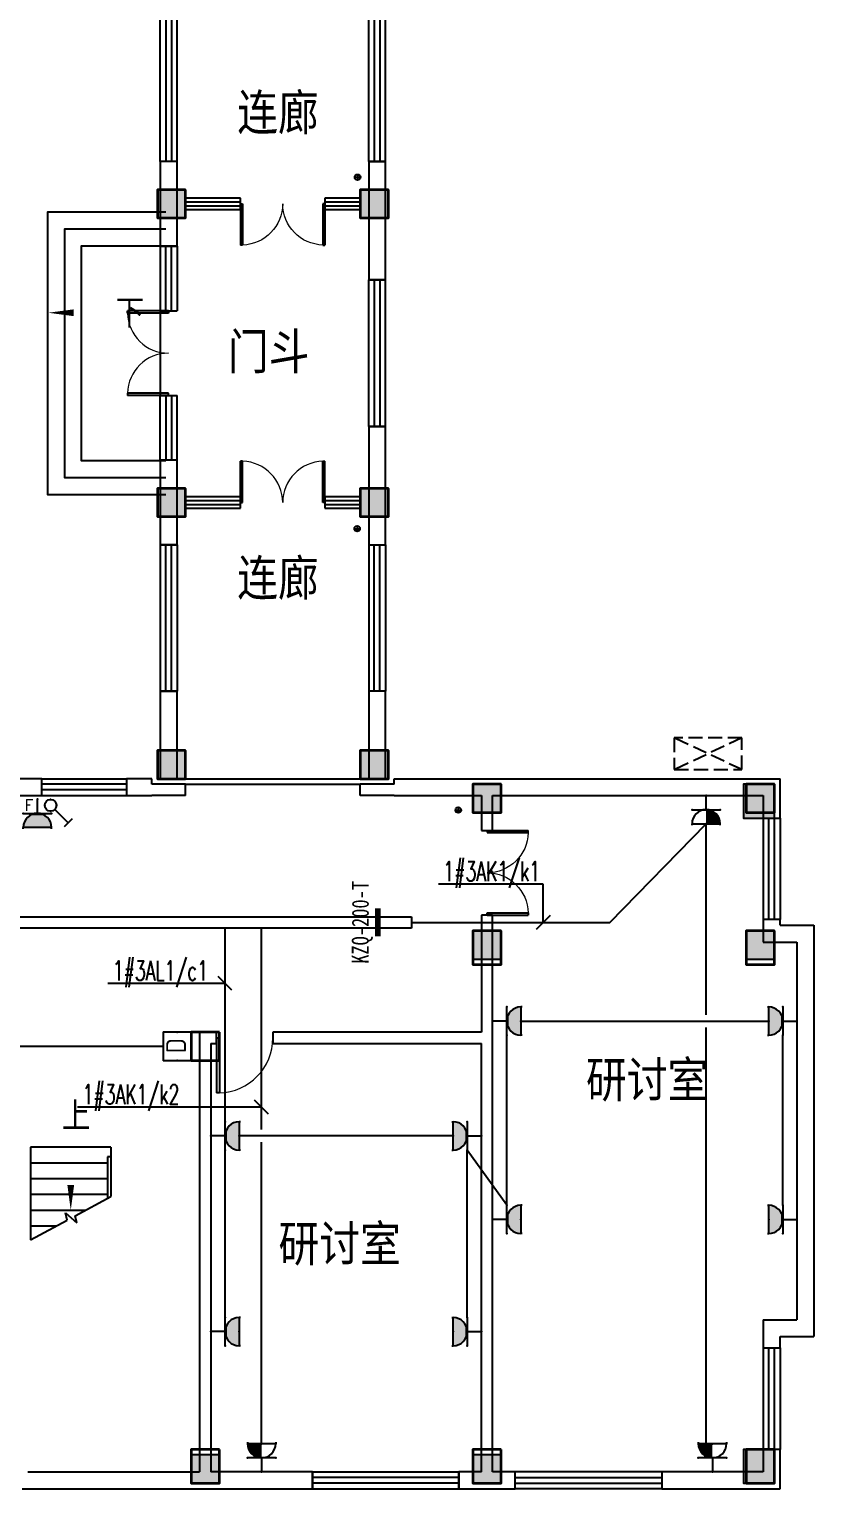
# Model space of a CAD drawing. Extents: x 0 to 302064749, y -59725395 to 1524223.
# Drawn here: x 2157005 to 2170930, y 1416674 to 1442572 of the extents above; entities that cross this region are included whole.
import ezdxf
from ezdxf.enums import TextEntityAlignment as Align

# ---------------------------------------------------------------- set-up
doc = ezdxf.new("R2010")
doc.units = 0
doc.header["$LTSCALE"] = 1000
doc.linetypes.add('DASH', pattern=[0.35, 0.25, -0.1])
for name, color, linetype in [('0-底图', 7, 'Continuous'), ('CABLETRAY', 4, 'Continuous'), ('COLU', 7, 'Continuous'), ('COLU_HATCH', 251, 'Continuous'), ('CURTWALL', 4, 'Continuous'), ('DIM-照明', 3, 'Continuous'), ('DIM_SYMB', 3, 'Continuous'), ('EQUIP-插座', 3, 'Continuous'), ('EQUIP-消防', 3, 'Continuous'), ('EQUIP-照明', 3, 'Continuous'), ('PUB_TEXT', 7, 'Continuous'), ('STAIR', 2, 'Continuous'), ('TEXT', 7, 'Continuous'), ('WALL', 2, 'Continuous'), ('WINDOW', 4, 'Continuous'), ('WIRE-照明', 6, 'Continuous'), ('抗震支吊架', 2, 'Continuous'), ('排水', 153, 'Continuous'), ('看线', 30, 'Continuous'), ('空调外机', 211, 'Continuous')]:
    doc.layers.add(name, color=color, linetype=linetype)
doc.layers.add('砼柱', color=2, linetype='Continuous', lineweight=35)
doc.styles.add('_TCH_DIM', font='SIMPLEX', dxfattribs={"width": 0.8, "height": 5, "bigfont": 'HZTXT'})
doc.styles.add('_TEL_DIM', font='simplex.shx', dxfattribs={"width": 0.8, "height": 3.5, "bigfont": 'gbcbig.shx'})
doc.styles.add('kzcad', font='', dxfattribs={"width": 0.8})
doc.styles.get("Standard").update_dxf_attribs({"font": 'geniso.shx', "bigfont": 'hztxt.shx'})
doc.styles.get('kzcad').set_extended_font_data('SimSun')

# ---------------------------------------------------------------- blocks, each defined once
blk = doc.blocks.new('$equip$00001239')
for p, q in [((-0.5, 1.05), (-0.5, 1)), ((0.5, 1.05), (0.5, 1)), ((0.5, 1), (-0.5, 1)), ((0.5, 0.5), (-0.5, 0.5)), ((0, 0.5), (0, 0))]:
    blk.add_line(p, q)
blk.add_arc((0, 1), 0.5, 180, 0)
for points in [[(0, 0.75), (-0.433, 0.75), (0, 1), (-0.5, 1)], [(0, 0.567), (-0.25, 0.567), (0, 0.75), (-0.433, 0.75)], [(0, 0.5), (0, 0.5), (0, 0.567), (-0.25, 0.567)]]:
    blk.add_solid(points)
at = {"layer": 'EQUIP-照明'}
for p in [(0, 1), (-0.5, 0.5), (0, 0), (0.5, 0.5)]:
    blk.add_point(p, dxfattribs=at)
at = {"layer": 'EQUIP-照明', "flags": 9}
blk.add_attdef('A', (0, 0), '', height=0.00002, dxfattribs=at)
blk = doc.blocks.new('$equip$00001237')
for p, q in [((-0.5, 1.05), (-0.5, 1)), ((0.5, 1.05), (0.5, 1)), ((-0.5, 1), (0.5, 1)), ((0.5, 0.5), (-0.5, 0.5)), ((0, 0.5), (0, 0))]:
    blk.add_line(p, q)
blk.add_arc((0, 1), 0.5, 180, 0)
for p in [(0, 1), (-0.5, 0.5), (0, 0), (0.5, 0.5)]:
    blk.add_point(p)
for points in [[(0.433, 0.75), (-0.433, 0.75), (0.5, 1), (-0.5, 1)], [(0.25, 0.567), (-0.25, 0.567), (0.433, 0.75), (-0.433, 0.75)], [(0, 0.5), (0, 0.5), (0.25, 0.567), (-0.25, 0.567)]]:
    blk.add_solid(points)
at = {"flags": 9}
blk.add_attdef('A', (0, 0), '', height=0.00002, dxfattribs=at)
blk = doc.blocks.new('ng')
at = {"layer": '排水'}
for p, q in [((346041, 781408), (346041, 781308)), ((345991, 781358), (346091, 781358))]:
    blk.add_line(p, q, dxfattribs=at)
blk.add_circle((346041, 781358), 50, dxfattribs=at)
blk = doc.blocks.new('1111')
at = {"layer": 'COLU_HATCH'}
h = blk.add_hatch(color=256, dxfattribs=at)
h.dxf.hatch_style = 1
h.paths.add_polyline_path([(1197742, 1048641), (1197742, 1049141), (1197242, 1049141), (1197242, 1048641)])
h = blk.add_hatch(color=256, dxfattribs=at)
h.dxf.hatch_style = 1
h.paths.add_polyline_path([(1201342, 1048641), (1201342, 1049141), (1200842, 1049141), (1200842, 1048641)])
h = blk.add_hatch(color=256, dxfattribs=at)
h.dxf.hatch_style = 1
h.paths.add_polyline_path([(1197742, 1043341), (1197742, 1043841), (1197242, 1043841), (1197242, 1043341)])
h = blk.add_hatch(color=256, dxfattribs=at)
h.dxf.hatch_style = 1
h.paths.add_polyline_path([(1201342, 1043341), (1201342, 1043841), (1200842, 1043841), (1200842, 1043341)])
h = blk.add_hatch(color=256, dxfattribs=at)
h.dxf.hatch_style = 1
h.paths.add_polyline_path([(1197742, 1038691), (1197742, 1039191), (1197242, 1039191), (1197242, 1038691)])
h = blk.add_hatch(color=256, dxfattribs=at)
h.dxf.hatch_style = 1
h.paths.add_polyline_path([(1201342, 1038691), (1201342, 1039191), (1200842, 1039191), (1200842, 1038691)])
h = blk.add_hatch(color=256, dxfattribs=at)
h.dxf.hatch_style = 1
h.paths.add_polyline_path([(1203342, 1038091), (1203342, 1038591), (1202842, 1038591), (1202842, 1038091)])
h = blk.add_hatch(color=256, dxfattribs=at)
h.dxf.hatch_style = 1
h.paths.add_polyline_path([(1208192, 1037991), (1208192, 1038591), (1207642, 1038591), (1207642, 1037991)])
h = blk.add_hatch(color=256, dxfattribs=at)
h.dxf.hatch_style = 1
h.paths.add_polyline_path([(1203342, 1035491), (1203342, 1035991), (1202842, 1035991), (1202842, 1035491)])
h = blk.add_hatch(color=256, dxfattribs=at)
h.dxf.hatch_style = 1
h.paths.add_polyline_path([(1208192, 1035491), (1208192, 1035991), (1207692, 1035991), (1207692, 1035491)])
h = blk.add_hatch(color=256, dxfattribs=at)
h.dxf.hatch_style = 1
h.paths.add_polyline_path([(1198342, 1026191), (1198342, 1026691), (1197842, 1026691), (1197842, 1026191)])
h = blk.add_hatch(color=256, dxfattribs=at)
h.dxf.hatch_style = 1
h.paths.add_polyline_path([(1203342, 1026191), (1203342, 1026691), (1202842, 1026691), (1202842, 1026191)])
h = blk.add_hatch(color=256, dxfattribs=at)
h.dxf.hatch_style = 1
h.paths.add_polyline_path([(1208192, 1026191), (1208192, 1026791), (1207642, 1026791), (1207642, 1026191)])
at = {"layer": 'COLU'}
for points in [[(1197742, 1048641), (1197742, 1049141), (1197242, 1049141), (1197242, 1048641)], [(1201342, 1048641), (1201342, 1049141), (1200842, 1049141), (1200842, 1048641)], [(1197742, 1043341), (1197742, 1043841), (1197242, 1043841), (1197242, 1043341)], [(1201342, 1043341), (1201342, 1043841), (1200842, 1043841), (1200842, 1043341)], [(1197742, 1038691), (1197742, 1039191), (1197242, 1039191), (1197242, 1038691)], [(1201342, 1038691), (1201342, 1039191), (1200842, 1039191), (1200842, 1038691)], [(1203342, 1038091), (1203342, 1038591), (1202842, 1038591), (1202842, 1038091)], [(1208192, 1037991), (1208192, 1038591), (1207642, 1038591), (1207642, 1037991)], [(1203342, 1035491), (1203342, 1035991), (1202842, 1035991), (1202842, 1035491)], [(1208192, 1035491), (1208192, 1035991), (1207692, 1035991), (1207692, 1035491)], [(1198342, 1026191), (1198342, 1026691), (1197842, 1026691), (1197842, 1026191)], [(1203342, 1026191), (1203342, 1026691), (1202842, 1026691), (1202842, 1026191)], [(1208192, 1026191), (1208192, 1026791), (1207642, 1026791), (1207642, 1026191)]]:
    blk.add_lwpolyline(points, close=True, dxfattribs=at)
blk = doc.blocks.new('rtyu')
at = {"layer": '砼柱', "lineweight": 35}
for points in [[(2919858, 664790), (2919358, 664790), (2919358, 664290), (2919858, 664290)], [(2919858, 664790), (2919358, 664790), (2919358, 664290), (2919858, 664290)], [(2923458, 664790), (2922958, 664790), (2922958, 664290), (2923458, 664290)], [(2923458, 664790), (2922958, 664790), (2922958, 664290), (2923458, 664290)], [(2919858, 659490), (2919358, 659490), (2919358, 658990), (2919858, 658990)], [(2919858, 659490), (2919358, 659490), (2919358, 658990), (2919858, 658990)], [(2923458, 659490), (2922958, 659490), (2922958, 658990), (2923458, 658990)], [(2923458, 659490), (2922958, 659490), (2922958, 658990), (2923458, 658990)], [(2919858, 654840), (2919358, 654840), (2919358, 654340), (2919858, 654340)], [(2919858, 654840), (2919358, 654840), (2919358, 654340), (2919858, 654340)], [(2923458, 654840), (2922958, 654840), (2922958, 654340), (2923458, 654340)], [(2923458, 654840), (2922958, 654840), (2922958, 654340), (2923458, 654340)], [(2925458, 654240), (2924958, 654240), (2924958, 653740), (2925458, 653740)], [(2925458, 654240), (2924958, 654240), (2924958, 653740), (2925458, 653740)], [(2930308, 654240), (2929808, 654240), (2929808, 653740), (2930308, 653740)], [(2930308, 654240), (2929808, 654240), (2929808, 653740), (2930308, 653740)], [(2925458, 651640), (2924958, 651640), (2924958, 651040), (2925458, 651040)], [(2925458, 651640), (2924958, 651640), (2924958, 651040), (2925458, 651040)], [(2930308, 651640), (2929808, 651640), (2929808, 651040), (2930308, 651040)], [(2930308, 651640), (2929808, 651640), (2929808, 651040), (2930308, 651040)], [(2920458, 649840), (2919958, 649840), (2919958, 649340), (2920458, 649340)], [(2920458, 642440), (2919958, 642440), (2919958, 641840), (2920458, 641840)], [(2925458, 642440), (2924958, 642440), (2924958, 641840), (2925458, 641840)], [(2925458, 642440), (2924958, 642440), (2924958, 641840), (2925458, 641840)], [(2930308, 642440), (2929808, 642440), (2929808, 641840), (2930308, 641840)], [(2930308, 642440), (2929808, 642440), (2929808, 641840), (2930308, 641840)]]:
    blk.add_lwpolyline(points, close=True, dxfattribs=at)
blk = doc.blocks.new('A$C6D717843')
at = {"layer": 'TEXT'}
blk.add_blockref('rtyu', (-2821208, -641940), dxfattribs=at)
blk = doc.blocks.new('$WINLIB2D$00000001')
at = {"color": 0}
for points in [[(-0.5, 0.5), (-0.5, -0.5)], [(-0.5, 0.5), (0.5, 0.5)], [(0.5, -0.5), (0.5, 0.5)], [(0.5, 0.1667), (-0.5, 0.1667)], [(0.5, -0.1667), (-0.5, -0.1667)], [(-0.5, -0.5), (0.5, -0.5)]]:
    blk.add_lwpolyline(points, dxfattribs=at)
blk = doc.blocks.new('$DorLib2D$00000002')
for p, q in [((-0.5, 0), (-0.5, 0.4875)), ((-0.475, 0.4875), (-0.5, 0.4875)), ((-0.475, 0), (-0.475, 0.4875)), ((0.475, 0), (0.475, 0.4875)), ((0.475, 0.4875), (0.5, 0.4875)), ((0.5, 0), (0.5, 0.4875)), ((-0.5, 0), (-0.475, 0)), ((0.5, 0), (0.475, 0))]:
    blk.add_line(p, q)
at = {"lineweight": 13}
for centre, start, end in [((-0.4875, 0), 0, 88.53072), ((0.4875, 0), 91.46928, 180)]:
    blk.add_arc(centre, 0.4875, start, end, dxfattribs=at)
blk = doc.blocks.new('$DorLib2D$00000001')
for p, q in [((0.45, 0.975), (0.5, 0.975)), ((0.45, 0), (0.45, 0.975)), ((0.5, 0), (0.5, 0.975)), ((0.5, 0), (0.45, 0))]:
    blk.add_line(p, q)
at = {"lineweight": 13}
blk.add_arc((0.475, 0), 0.975, 91.4693, 180, dxfattribs=at)
blk = doc.blocks.new('gfhjghj')
at = {"layer": 'CURTWALL'}
for p, q in [((1163356.6, -39349.9), (1162382.7, -39349.9)), ((1162382.7, -39349.9), (1162382.7, -39549.9)), ((1163356.6, -39549.9), (1163356.6, -39349.9)), ((1165482.7, -39349.9), (1164856.6, -39349.9)), ((1164856.6, -39349.9), (1164856.6, -39549.9)), ((1165482.7, -39549.9), (1165482.7, -39349.9)), ((1162382.7, -39416.6), (1163356.6, -39416.6)), ((1162382.7, -39483.3), (1163356.6, -39483.3)), ((1162382.7, -39549.9), (1163356.6, -39549.9)), ((1164856.6, -39416.6), (1165482.7, -39416.6)), ((1164856.6, -39483.3), (1165482.7, -39483.3)), ((1164856.6, -39549.9), (1165482.7, -39549.9)), ((1163356.6, -44649.9), (1162382.7, -44649.9)), ((1162382.7, -44649.9), (1162382.7, -44849.9)), ((1162382.7, -44716.6), (1163356.6, -44716.6)), ((1162382.7, -44783.3), (1163356.6, -44783.3)), ((1163356.6, -44849.9), (1163356.6, -44649.9)), ((1165482.7, -44649.9), (1164856.6, -44649.9)), ((1164856.6, -44649.9), (1164856.6, -44849.9)), ((1164856.6, -44716.6), (1165482.7, -44716.6)), ((1164856.6, -44783.3), (1165482.7, -44783.3)), ((1165482.7, -44849.9), (1165482.7, -44649.9)), ((1162382.7, -44849.9), (1163356.6, -44849.9)), ((1164856.6, -44849.9), (1165482.7, -44849.9))]:
    blk.add_line(p, q, dxfattribs=at)
at = {"layer": 'DIM_SYMB'}
for points in [[(1160984.5, -41382.9, 0, 0, 0), (1159946.1, -41382.9, 0, 120, 0), (1160396.1, -41382.9, 0, 0, 0)], [(1160345.2, -56049.9, 0, 0, 0), (1160345.2, -57309.9, 0, 120, 0), (1160345.2, -56859.9, 0, 0, 0)]]:
    blk.add_lwpolyline(points, format="xyseb", dxfattribs=at)
at = {"layer": 'STAIR'}
for p, q in [((1159632.7, -56189.9), (1159632.7, -57833.9)), ((1161057.7, -56189.9), (1159632.7, -56189.9)), ((1161057.7, -56189.9), (1161057.7, -56359.9)), ((1160997.7, -56359.9), (1160997.7, -57098.3)), ((1161057.7, -56359.9), (1160997.7, -56359.9)), ((1161057.7, -56359.9), (1161057.7, -57066)), ((1161057.7, -56359.9), (1161057.7, -57066)), ((1160997.7, -56469.9), (1159632.7, -56469.9)), ((1160997.7, -56749.9), (1159632.7, -56749.9)), ((1160997.7, -57029.9), (1159632.7, -57029.9)), ((1160424.3, -57407.3), (1161057.7, -57066)), ((1160605.1, -57309.9), (1159632.7, -57309.9)), ((1159632.7, -57833.9), (1160283.7, -57483.1)), ((1160283.7, -57483.1), (1160252.6, -57351.7)), ((1160252.6, -57351.7), (1160453.5, -57530.6)), ((1160453.5, -57530.6), (1160424.3, -57407.3)), ((1160085.4, -57589.9), (1159632.7, -57589.9))]:
    blk.add_line(p, q, dxfattribs=at)
for points in [[(1162032.7, -39599.9), (1159932.7, -39599.9), (1159932.7, -44605.6), (1162032.7, -44605.6)], [(1162032.7, -39899.9), (1160232.7, -39899.9), (1160232.7, -44305.6), (1162032.7, -44305.6)], [(1162032.7, -40199.9), (1160532.7, -40199.9), (1160532.7, -44005.6), (1162032.7, -44005.6)]]:
    blk.add_lwpolyline(points, dxfattribs=at)
at = {"layer": 'WALL'}
for p, q in [((1161932.7, -38699.9), (1161932.7, -40199.9)), ((1162232.7, -38699.9), (1161932.7, -38699.9)), ((1162232.7, -40199.9), (1162232.7, -38699.9)), ((1165632.7, -38699.9), (1165632.7, -40799.9)), ((1165932.7, -38699.9), (1165632.7, -38699.9)), ((1165932.7, -40799.9), (1165932.7, -38699.9)), ((1161932.7, -40199.9), (1162232.7, -40199.9)), ((1165632.7, -40799.9), (1165932.7, -40799.9)), ((1165632.7, -43399.9), (1165632.7, -45499.9)), ((1165932.7, -43399.9), (1165632.7, -43399.9)), ((1165932.7, -45499.9), (1165932.7, -43399.9)), ((1161932.7, -43999.9), (1161932.7, -45499.9)), ((1162232.7, -43999.9), (1161932.7, -43999.9)), ((1162232.7, -45499.9), (1162232.7, -43999.9)), ((1161932.7, -45499.9), (1162232.7, -45499.9)), ((1165632.7, -45499.9), (1165932.7, -45499.9)), ((1162232.7, -48099.9), (1161932.7, -48099.9)), ((1161932.7, -48099.9), (1161932.7, -49649.9)), ((1162232.7, -49649.9), (1162232.7, -48099.9)), ((1165932.7, -48099.9), (1165632.7, -48099.9)), ((1165632.7, -48099.9), (1165632.7, -49649.9)), ((1165932.7, -49649.9), (1165932.7, -48099.9)), ((1159832.7, -49649.9), (1158832.7, -49649.9)), ((1159832.7, -49949.9), (1159832.7, -49649.9)), ((1161782.7, -49649.9), (1161332.7, -49649.9)), ((1161332.7, -49649.9), (1161332.7, -49949.9)), ((1161782.7, -49749.9), (1161782.7, -49649.9)), ((1161932.7, -49649.9), (1162232.7, -49649.9)), ((1165632.7, -49649.9), (1165932.7, -49649.9)), ((1166082.7, -49749.9), (1166082.7, -49649.9)), ((1166082.7, -49649.9), (1167732.7, -49649.9)), ((1167732.7, -49649.9), (1172932.7, -49649.9)), ((1172932.7, -50349.9), (1172932.7, -49649.9)), ((1158832.7, -49949.9), (1159832.7, -49949.9)), ((1161332.7, -49949.9), (1161782.7, -49949.9)), ((1162382.7, -49749.9), (1161782.7, -49749.9)), ((1162382.7, -49949.9), (1161782.7, -49949.9)), ((1162382.7, -49949.9), (1162382.7, -49749.9)), ((1166082.7, -49749.9), (1165482.7, -49749.9)), ((1165482.7, -49949.9), (1165482.7, -49749.9)), ((1166082.7, -49949.9), (1165482.7, -49949.9)), ((1166082.7, -49949.9), (1167632.7, -49949.9)), ((1167632.7, -49949.9), (1167632.7, -50570.3)), ((1167832.7, -49949.9), (1172632.7, -49949.9)), ((1167832.7, -50570.3), (1167832.7, -49949.9)), ((1172632.7, -49949.9), (1172632.7, -50349.9)), ((1172632.7, -50349.9), (1172932.7, -50349.9)), ((1167632.7, -50570.3), (1167832.7, -50570.3)), ((1167832.7, -52070.3), (1167632.7, -52070.3)), ((1167632.7, -52070.3), (1167632.7, -54149.9)), ((1167832.7, -54249.9), (1167832.7, -52070.3)), ((1172932.7, -52149.9), (1172632.7, -52149.9)), ((1172632.7, -52149.9), (1172632.7, -52549.9)), ((1172932.7, -52249.9), (1172932.7, -52149.9)), ((1172932.7, -52249.9), (1173532.7, -52249.9)), ((1173532.7, -52249.9), (1173532.7, -59549.9)), ((1172632.7, -52549.9), (1173232.7, -52549.9)), ((1173232.7, -52549.9), (1173232.7, -59249.9)), ((1162632.7, -54149.9), (1162632.7, -61949.9)), ((1162932.7, -54149.9), (1162632.7, -54149.9)), ((1162832.7, -54349.9), (1162832.7, -61949.9)), ((1162832.7, -54349.9), (1162932.7, -54349.9)), ((1162932.7, -54349.9), (1162932.7, -54149.9)), ((1167632.7, -54149.9), (1163932.7, -54149.9)), ((1163932.7, -54149.9), (1163932.7, -54349.9)), ((1163932.7, -54349.9), (1167632.7, -54349.9)), ((1167632.7, -61949.9), (1167632.7, -54349.9)), ((1167832.7, -61949.9), (1167832.7, -54249.9)), ((1172632.7, -59249.9), (1173232.7, -59249.9)), ((1172632.7, -59249.9), (1172632.7, -59749.9)), ((1172932.7, -59549.9), (1173532.7, -59549.9)), ((1172932.7, -59749.9), (1172932.7, -59549.9)), ((1172632.7, -59749.9), (1172932.7, -59749.9)), ((1172932.7, -61549.9), (1172632.7, -61549.9)), ((1172632.7, -61549.9), (1172632.7, -61949.9)), ((1172932.7, -62249.9), (1172932.7, -61549.9)), ((1159582.7, -61949.9), (1162632.7, -61949.9)), ((1164632.7, -61949.9), (1162832.7, -61949.9)), ((1164632.7, -62249.9), (1164632.7, -61949.9)), ((1167632.7, -61949.9), (1167232.7, -61949.9)), ((1167232.7, -61949.9), (1167232.7, -62249.9)), ((1168232.7, -61949.9), (1167832.7, -61949.9)), ((1168232.7, -62249.9), (1168232.7, -61949.9)), ((1172632.7, -61949.9), (1170832.7, -61949.9)), ((1170832.7, -61949.9), (1170832.7, -62249.9)), ((1159482.7, -62249.9), (1162732.7, -62249.9)), ((1162732.7, -62249.9), (1164632.7, -62249.9)), ((1167232.7, -62249.9), (1167732.7, -62249.9)), ((1167732.7, -62249.9), (1168232.7, -62249.9)), ((1170832.7, -62249.9), (1172932.7, -62249.9))]:
    blk.add_line(p, q, dxfattribs=at)
at = {"layer": 'WINDOW'}
blk.add_line((1161932.7, -41349.9), (1161932.7, -42849.9), dxfattribs=at)
at = {"layer": '看线'}
for p, q in [((1162382.7, -49649.9), (1165482.7, -49649.9)), ((1162382.7, -49749.9), (1165482.7, -49749.9))]:
    blk.add_line(p, q, dxfattribs=at)
at = {"layer": '空调外机', "linetype": 'DASH'}
for p, q in [((1172255.7, -48927.6), (1171055.7, -49490.1)), ((1172255.7, -49490.1), (1171055.7, -48927.6))]:
    blk.add_line(p, q, dxfattribs=at)
blk.add_lwpolyline([(1172255.7, -48927.6), (1171055.7, -48927.6), (1171055.7, -49490.1), (1172255.7, -49490.1)], close=True, dxfattribs=at)
for name, p in [('A$C6D717843', (1063732.7, -62049.9)), ('1111', (-35359.3, -1088341))]:
    blk.add_blockref(name, p)
at = {"layer": 'WINDOW'}
for name, p, xscale, yscale, zscale, rotation in [('$WINLIB2D$00000001', (1162082.7, -37399.9), -2600, 300, 300, 270), ('$WINLIB2D$00000001', (1165782.7, -37399.9), 2600, 300, 300, 90), ('$DorLib2D$00000002', (1164106.6, -39449.9), -1500, 1500, 200, 180), ('$WINLIB2D$00000001', (1162082.7, -40774.9), 1150, 300, 300, 270), ('$WINLIB2D$00000001', (1165782.7, -42099.9), 2600, 300, 300, 90), ('$DorLib2D$00000002', (1162082.7, -42099.9), 1500, 1500, 300, 90), ('$WINLIB2D$00000001', (1162082.7, -43424.9), -1150, 300, 300, 270), ('$WINLIB2D$00000001', (1162082.7, -46799.9), 2600, 300, 300, 270), ('$WINLIB2D$00000001', (1165782.7, -46799.9), -2600, 300, 300, 90), ('$WINLIB2D$00000001', (1160582.7, -49799.9), -1500, 300, 300, 180), ('$WINLIB2D$00000001', (1172782.7, -51249.9), -1800, 300.0000000000001, 300, 90), ('$DorLib2D$00000002', (1167732.7, -51320.3), -1500, 1500, 200, 269.9999998990767), ('$DorLib2D$00000001', (1163432.7, -54249.9), 1000, 1000, 200, 180.0000000157281), ('$WINLIB2D$00000001', (1172782.7, -60649.9), -1800, 300, 300, 89.99999956574395), ('$WINLIB2D$00000001', (1165932.7, -62099.9), 2600, 300, 300, 1.572811138936164e-08), ('$WINLIB2D$00000001', (1169532.7, -62099.9), -2600, 300, 300, 1.572813879135992e-08)]:
    blk.add_blockref(name, p, dxfattribs=dict(at, xscale=xscale, yscale=yscale, zscale=zscale, rotation=rotation))
at = {"layer": 'WINDOW', "xscale": 1500, "yscale": 1500, "zscale": 200}
blk.add_blockref('$DorLib2D$00000002', (1164106.6, -44749.9), dxfattribs=at)
at = {"layer": '排水'}
for p in [(819394, -820336.6), (819387.3, -826573.2), (821181.9, -831564.1)]:
    blk.add_blockref('ng', p, dxfattribs=at)
at = {"layer": 'PUB_TEXT'}
for s, p in [('连廊', (1163299.9, -38214.5)), ('门斗', (1163134.9, -42457.2)), ('连廊', (1163299.9, -46475.3)), ('研讨室', (1169489.8, -55377)), ('研讨室', (1164031.6, -58286.5))]:
    blk.add_text(s, height=723.4, dxfattribs=at).set_placement(p)
at = {"layer": 'PUB_TEXT', "style": '_TCH_DIM'}
for s, p in [('下', (1161142, -41645.4)), ('上', (1160188.9, -55892.4))]:
    blk.add_text(s, height=506.4, dxfattribs=at).set_placement(p)
blk = doc.blocks.new('$equip$00001764')
for p, q in [((-0.5, 1.05), (-0.5, 1)), ((0.5, 1.05), (0.5, 1)), ((-0.5, 1), (0.5, 1)), ((0.5, 0.5), (-0.5, 0.5)), ((0, 0.5), (0, 0))]:
    blk.add_line(p, q)
blk.add_arc((0, 1), 0.5, 180, 0)
for p in [(-0.5, 0.5), (0, 0), (0.5, 0.5)]:
    blk.add_point(p)
for points in [[(0.433, 0.75), (-0.433, 0.75), (0.5, 1), (-0.5, 1)], [(0.25, 0.567), (-0.25, 0.567), (0.433, 0.75), (-0.433, 0.75)], [(0, 0.5), (0, 0.5), (0.25, 0.567), (-0.25, 0.567)]]:
    blk.add_solid(points)
at = {"color": 7, "style": '_TEL_DIM'}
blk.add_attdef('$TEXT$', text='', height=0.4, dxfattribs=at).set_placement((0.303, 0.211), align=Align.MIDDLE_CENTER)
at = {"color": 7, "style": '_TEL_DIM', "flags": 1}
blk.add_attdef('A', text='', height=0.00002, dxfattribs=at).set_placement((0, 0), align=Align.MIDDLE_CENTER)
blk = doc.blocks.new('$equip$00002327')
for p, q in [((0.147, 0.356), (0.625, 0.833)), ((0.484, 0.975), (0.766, 0.692))]:
    blk.add_line(p, q)
blk.add_circle((0, 0.208), 0.208)
for p in [(-0.208, 0.208), (0, 0.417), (0, 0), (0.208, 0.208)]:
    blk.add_point(p)
at = {"color": 7, "flags": 1}
blk.add_attdef('A', text='', height=0.00002, dxfattribs=at).set_placement((0, 0), align=Align.MIDDLE_CENTER)
blk = doc.blocks.new('$equip$00002755')
for p, q in [((0.5, 0.5), (-0.5, 0.5)), ((-0.5, 0.5), (-0.5, -0.5)), ((0.5, -0.5), (0.5, 0.5)), ((-0.5, -0.5), (0.5, -0.5))]:
    blk.add_line(p, q)
at = {"const_width": 0.04}
blk.add_lwpolyline([(-0.5, 0.5), (0.5, 0.5), (0.5, -0.5), (-0.5, -0.5), (-0.5, 0.5), (0.5, 0.5)], dxfattribs=at)
for p in [(-0.5, 0), (0, 0.5), (0.5, 0), (-0.027, -0.5)]:
    blk.add_point(p)
at = {"color": 7}
blk.add_attdef('$TEXT$', text='', height=0.4, dxfattribs=at).set_placement((0.026, -0.008), align=Align.MIDDLE_CENTER)
at = {"color": 7, "flags": 1}
for tag, height, p in [('A', 0.00002, (0, 0)), ('B', 0.4, (0.755, -0.254))]:
    blk.add_attdef(tag, text='', height=height, dxfattribs=at).set_placement(p, align=Align.MIDDLE_CENTER)

msp = doc.modelspace()

# ---------------------------------------------------------------- linework, layer by layer
at = {"layer": 'CABLETRAY'}
for p, q in [((2145742, 1426824), (2163790, 1426824)), ((2163790, 1426824), (2163790, 1426624)), ((2163790, 1426624), (2145742, 1426624))]:
    msp.add_line(p, q, dxfattribs=at)
at = {"layer": 'DIM-照明'}
for p, q in [((2166251, 1426847), (2166003, 1426600)), ((2160603, 1425519), (2160356, 1425766)), ((2161253, 1423323), (2161006, 1423570))]:
    msp.add_line(p, q, dxfattribs=at)
for points in [[(2166127, 1427405), (2164267, 1427405)], [(2166127, 1426724), (2166127, 1427405)], [(2159910, 1425642), (2158399, 1425642)], [(2160480, 1425642), (2159910, 1425642)], [(2159819, 1423446), (2157863, 1423446)], [(2161130, 1423446), (2159819, 1423446)]]:
    msp.add_lwpolyline(points, dxfattribs=at)
at = {"layer": 'WIRE-照明'}
for p, q in [((2167309, 1426724), (2169018, 1428474)), ((2169018, 1425086), (2169018, 1428474)), ((2160480, 1423185), (2160480, 1426624)), ((2161130, 1423047), (2161130, 1426624)), ((2163790, 1426724), (2167309, 1426724)), ((2165730, 1424973), (2170130, 1424973)), ((2165480, 1421704), (2165480, 1424723)), ((2169018, 1417474), (2169018, 1424861)), ((2170380, 1421704), (2170380, 1424723)), ((2159380, 1424524), (2141246, 1424524)), ((2164530, 1422935), (2160730, 1422935)), ((2160480, 1419712), (2160480, 1422685)), ((2161130, 1417474), (2161130, 1422822)), ((2164780, 1419712), (2164780, 1422685)), ((2165480, 1421704), (2164780, 1422685))]:
    msp.add_line(p, q, dxfattribs=at)
at = {"layer": '抗震支吊架', "color": 2, "const_width": 100}
msp.add_lwpolyline([(2163190, 1426474), (2163190, 1426974)], dxfattribs=at)

# ---------------------------------------------------------------- block references
at = {"layer": '0-底图'}
msp.add_blockref('gfhjghj', (997397, 1478924), dxfattribs=at)
at = {"layer": 'EQUIP-插座'}
ref = msp.add_blockref('$equip$00001764', (2157150, 1428909), dxfattribs=dict(at, xscale=500, yscale=500, zscale=500, rotation=180))
ref.add_attrib('$TEXT$', 'F', dxfattribs={"layer": '0', "color": 7, "height": 200, "style": '_TEL_DIM'}).set_placement((2156998, 1428803), align=Align.MIDDLE_CENTER)
at = {"layer": 'EQUIP-插座', "xscale": 500, "yscale": 500, "zscale": 500}
for name, p, rotation in [('$equip$00001239', (2169018, 1428974), 180), ('$equip$00001237', (2165230, 1424973), 270), ('$equip$00001237', (2170630, 1424973), 90), ('$equip$00001237', (2160230, 1422935), 270), ('$equip$00001237', (2165030, 1422935), 90), ('$equip$00001237', (2165230, 1421454), 269.9999999999999), ('$equip$00001237', (2170630, 1421454), 90), ('$equip$00001237', (2160230, 1419462), 270), ('$equip$00001237', (2165030, 1419462), 90)]:
    msp.add_blockref(name, p, dxfattribs=dict(at, rotation=rotation))
for p in [(2161130, 1416974), (2169130, 1416974)]:
    msp.add_blockref('$equip$00001239', p, dxfattribs=at)
at = {"layer": 'EQUIP-消防', "ltscale": 5}
ref = msp.add_blockref('$equip$00002755', (2159630, 1424524), dxfattribs=dict(at, xscale=500, yscale=500, zscale=500, rotation=90))
ref.add_attrib('$TEXT$', 'D', dxfattribs={"layer": '0', "color": 7, "height": 350, "rotation": 90}).set_placement((2159611, 1424537), align=Align.MIDDLE_CENTER)
at = {"layer": 'EQUIP-照明', "xscale": 500, "yscale": 500, "zscale": 500, "rotation": 270}
msp.add_blockref('$equip$00002327', (2157280, 1428801), dxfattribs=at)

# ---------------------------------------------------------------- texts
at = {"layer": 'DIM-照明', "color": 7, "style": '_TEL_DIM', "width": 0.64}
for s, p in [('1#3AK1/k1', (2164354, 1427455)), ('1#3AL1/c1', (2158487, 1425692)), ('1#3AK1/k2', (2157951, 1423496))]:
    msp.add_text(s, height=350, dxfattribs=at).set_placement(p)
at = {"layer": '抗震支吊架', "color": 2, "style": 'kzcad', "width": 0.8}
msp.add_text('KZQ-200-T', height=300, rotation=89.8854, dxfattribs=at).set_placement((2163030, 1426724), align=Align.CENTER)

doc.saveas('drawing.dxf')
